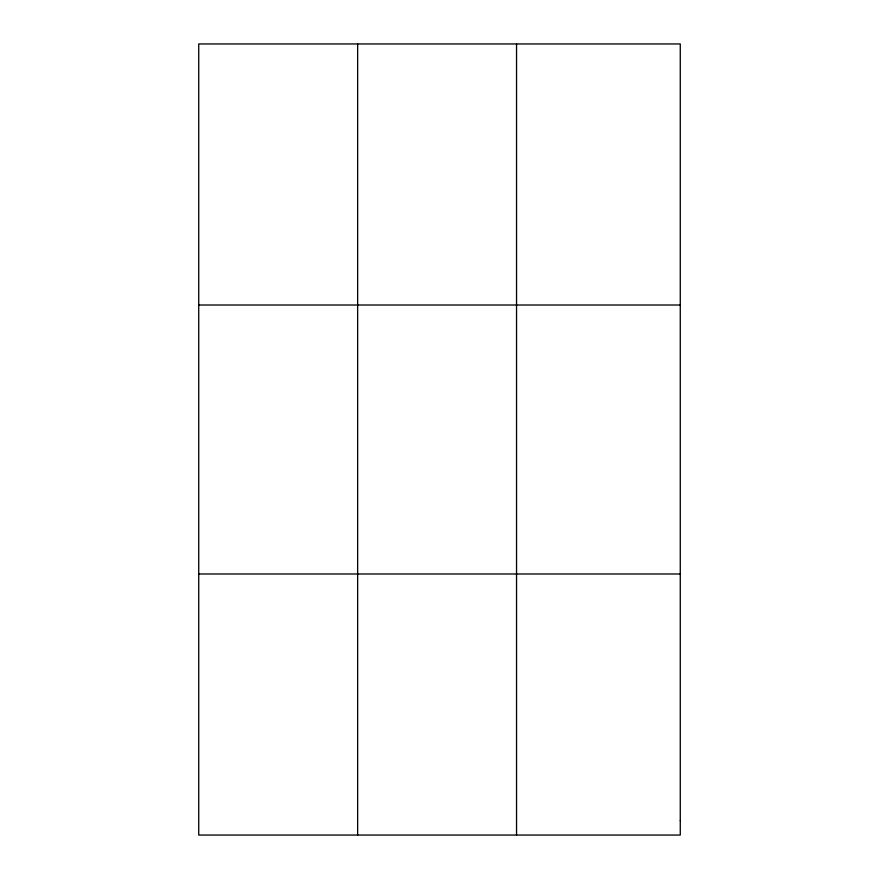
<?xml version="1.0" encoding="UTF-8"?>
<svg xmlns="http://www.w3.org/2000/svg" width="879" height="879" viewBox="0 0 879 879"><rect width="100%" height="100%" fill="white"/><g stroke="black" fill="none" stroke-linecap="round" stroke-linejoin="round"><path stroke-width="1.32" d="M357.643 835.05L357.643 43.95M516.544 835.05L516.544 43.95M198.731 305.013L680.269 305.013M198.731 573.987L680.269 573.987M680.269 820.546L680.269 835.05L198.731 835.05L198.731 43.95L680.269 43.95L680.269 820.546"/></g></svg>
